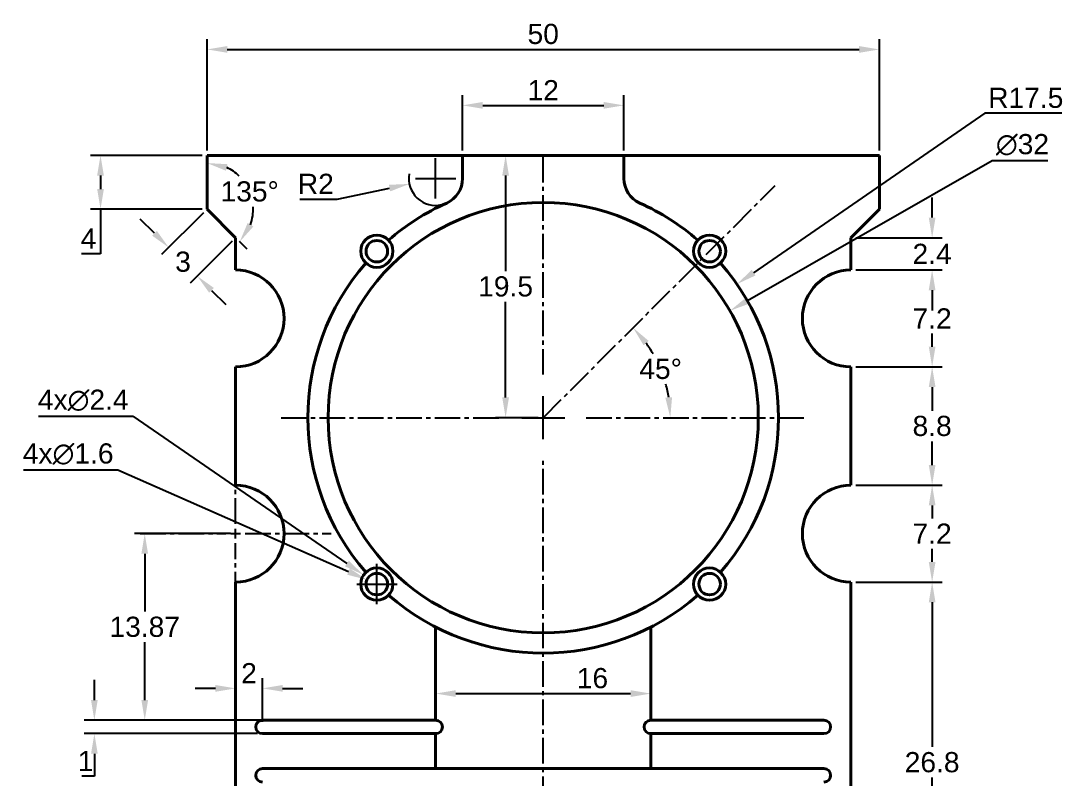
# Model space of a CAD drawing. Header units: millimetres. Extents: x 1595 to 1672, y 1495 to 1601.
# Drawn here: x 1594.8 to 1672.3, y 1544.6 to 1600.9 of the extents above; entities that cross this region are included whole.
import ezdxf

# ---------------------------------------------------------------- set-up
doc = ezdxf.new("R2010")
doc.units = ezdxf.units.MM
doc.linetypes.add('CENTER2', pattern=[28.575, 19.05, -3.175, 3.175, -3.175])
doc.layers.add('Layer1', color=253, linetype='Continuous')
doc.styles.get("Standard").update_dxf_attribs({"font": 'arial.ttf'})
doc.dimstyles.new('ISO-25', dxfattribs={"dimscale": 0.6, "dimtxt": 2.5, "dimasz": 2.5, "dimexe": 1.25, "dimexo": 0.625, "dimtad": 1, "dimtih": 1, "dimtoh": 1, "dimdsep": 46, "dimtxsty": 'Standard', "dimcen": 2.5, "dimadec": 0, "dimazin": 0, "dimtfac": 1, "dimtofl": 0, "dimtmove": 0, "dimatfit": 3, "dimfxl": 1, "dimarcsym": 0})

# ---------------------------------------------------------------- blocks, each defined once
blk = doc.blocks.new('*D1')
at = {"layer": 'Defpoints', "color": 0, "transparency": 16777216}
for p in [(1658.7, 1598.803), (1608.7, 1590.925), (1658.7, 1590.925)]:
    blk.add_point(p, dxfattribs=at)
at = {"layer": 'Layer1', "color": 0, "lineweight": -2, "transparency": 16777216}
for p, q in [((1608.7, 1591.3), (1608.7, 1599.553)), ((1658.7, 1591.3), (1658.7, 1599.553)), ((1610.2, 1598.803), (1657.2, 1598.803))]:
    blk.add_line(p, q, dxfattribs=at)
at = {"layer": 'Layer1', "color": 0, "transparency": 16777216}
for points in [[(1610.2, 1599.053), (1610.2, 1598.553), (1608.7, 1598.803)], [(1657.2, 1599.053), (1657.2, 1598.553), (1658.7, 1598.803)]]:
    blk.add_solid(points, dxfattribs=at)
at = {"layer": 'Layer1', "color": 0, "transparency": 16777216, "insert": (1633.7, 1599.944), "char_height": 1.5, "attachment_point": 5}
blk.add_mtext('50', dxfattribs=at)
blk = doc.blocks.new('*D2')
at = {"layer": 'Defpoints', "color": 0, "transparency": 16777216}
for p in [(1608.7, 1590.925), (1600.773, 1586.925), (1608.7, 1586.925)]:
    blk.add_point(p, dxfattribs=at)
at = {"layer": 'Layer1', "color": 0, "lineweight": -2, "transparency": 16777216}
for p, q in [((1608.325, 1590.925), (1600.023, 1590.925)), ((1600.773, 1589.425), (1600.773, 1588.425)), ((1608.325, 1586.925), (1600.023, 1586.925)), ((1600.773, 1586.925), (1600.773, 1583.616)), ((1600.773, 1583.616), (1599.361, 1583.616))]:
    blk.add_line(p, q, dxfattribs=at)
at = {"layer": 'Layer1', "color": 0, "transparency": 16777216}
for points in [[(1600.523, 1589.425), (1601.023, 1589.425), (1600.773, 1590.925)], [(1600.523, 1588.425), (1601.023, 1588.425), (1600.773, 1586.925)]]:
    blk.add_solid(points, dxfattribs=at)
at = {"layer": 'Layer1', "color": 0, "transparency": 16777216, "insert": (1599.88, 1584.741), "char_height": 1.5, "attachment_point": 5}
blk.add_mtext('4', dxfattribs=at)
blk = doc.blocks.new('*D3')
at = {"layer": 'Defpoints', "color": 0, "transparency": 16777216}
for p in [(1608.7, 1590.925), (1608.7, 1586.925), (1608.7, 1586.925), (1612.129, 1586.925), (1610.821, 1584.804)]:
    blk.add_point(p, dxfattribs=at)
at = {"layer": 'Layer1', "color": 0, "lineweight": -2, "transparency": 16777216}
blk.add_line((1611.087, 1584.539), (1611.655, 1583.97), dxfattribs=at)
for start, end in [(45.68602, 64.73346), (340.26654, 2.85707)]:
    blk.add_arc((1608.7, 1586.925), 3.429, start, end, dxfattribs=at)
at = {"layer": 'Layer1', "color": 0, "transparency": 16777216}
for points in [[(1610.109, 1589.782), (1610.218, 1590.27), (1608.7, 1590.354)], [(1612.139, 1585.633), (1611.717, 1585.901), (1611.125, 1584.5)]]:
    blk.add_solid(points, dxfattribs=at)
at = {"layer": 'Layer1', "color": 0, "transparency": 16777216, "insert": (1611.868, 1588.237), "char_height": 1.5, "attachment_point": 5}
blk.add_mtext('135°', dxfattribs=at)
blk = doc.blocks.new('*D4')
at = {"layer": 'Defpoints', "color": 0, "transparency": 16777216}
for p in [(1608.7, 1586.925), (1610.821, 1584.804), (1607.97, 1581.953)]:
    blk.add_point(p, dxfattribs=at)
at = {"layer": 'Layer1', "color": 0, "lineweight": -2, "transparency": 16777216}
for p, q in [((1608.435, 1586.66), (1605.319, 1583.544)), ((1604.788, 1585.135), (1603.728, 1586.195)), ((1610.556, 1584.539), (1607.44, 1581.422)), ((1609.031, 1580.892), (1610.091, 1579.831))]:
    blk.add_line(p, q, dxfattribs=at)
at = {"layer": 'Layer1', "color": 0, "transparency": 16777216}
for points in [[(1604.965, 1585.311), (1604.611, 1584.958), (1605.849, 1584.074)], [(1609.208, 1581.069), (1608.854, 1580.715), (1607.97, 1581.953)]]:
    blk.add_solid(points, dxfattribs=at)
at = {"layer": 'Layer1', "color": 0, "transparency": 16777216, "insert": (1606.91, 1583.013), "char_height": 1.5, "attachment_point": 5}
blk.add_mtext('3', dxfattribs=at)
blk = doc.blocks.new('*D5')
at = {"layer": 'Defpoints', "color": 0, "transparency": 16777216}
for p in [(1656.579, 1584.804), (1656.579, 1582.404), (1662.627, 1582.404)]:
    blk.add_point(p, dxfattribs=at)
at = {"layer": 'Layer1', "color": 0, "lineweight": -2, "transparency": 16777216}
for p, q in [((1662.627, 1586.304), (1662.627, 1587.804)), ((1656.954, 1584.804), (1663.377, 1584.804)), ((1656.954, 1582.404), (1663.377, 1582.404)), ((1662.627, 1580.904), (1662.627, 1579.404))]:
    blk.add_line(p, q, dxfattribs=at)
at = {"layer": 'Layer1', "color": 0, "transparency": 16777216}
for points in [[(1662.377, 1586.304), (1662.877, 1586.304), (1662.627, 1584.804)], [(1662.377, 1580.904), (1662.877, 1580.904), (1662.627, 1582.404)]]:
    blk.add_solid(points, dxfattribs=at)
at = {"layer": 'Layer1', "color": 0, "transparency": 16777216, "insert": (1662.627, 1583.604), "char_height": 1.5, "attachment_point": 5}
blk.add_mtext('2.4', dxfattribs=at)
blk = doc.blocks.new('*D6')
at = {"layer": 'Defpoints', "color": 0, "transparency": 16777216}
for p in [(1656.579, 1582.404), (1656.579, 1575.204), (1662.627, 1575.204)]:
    blk.add_point(p, dxfattribs=at)
at = {"layer": 'Layer1', "color": 0, "lineweight": -2, "transparency": 16777216}
for p, q in [((1656.954, 1582.404), (1663.377, 1582.404)), ((1662.627, 1580.904), (1662.627, 1579.932)), ((1662.627, 1576.704), (1662.627, 1577.676)), ((1656.954, 1575.204), (1663.377, 1575.204))]:
    blk.add_line(p, q, dxfattribs=at)
at = {"layer": 'Layer1', "color": 0, "transparency": 16777216}
for points in [[(1662.377, 1580.904), (1662.877, 1580.904), (1662.627, 1582.404)], [(1662.377, 1576.704), (1662.877, 1576.704), (1662.627, 1575.204)]]:
    blk.add_solid(points, dxfattribs=at)
at = {"layer": 'Layer1', "color": 0, "transparency": 16777216, "insert": (1662.627, 1578.804), "char_height": 1.5, "attachment_point": 5}
blk.add_mtext('7.2', dxfattribs=at)
blk = doc.blocks.new('*D7')
at = {"layer": 'Defpoints', "color": 0, "transparency": 16777216}
for p in [(1656.579, 1575.204), (1656.579, 1566.404), (1662.627, 1566.404)]:
    blk.add_point(p, dxfattribs=at)
at = {"layer": 'Layer1', "color": 0, "lineweight": -2, "transparency": 16777216}
for p, q in [((1656.954, 1575.204), (1663.377, 1575.204)), ((1662.627, 1573.704), (1662.627, 1571.945)), ((1662.627, 1567.904), (1662.627, 1569.663)), ((1656.954, 1566.404), (1663.377, 1566.404))]:
    blk.add_line(p, q, dxfattribs=at)
at = {"layer": 'Layer1', "color": 0, "transparency": 16777216}
for points in [[(1662.377, 1573.704), (1662.877, 1573.704), (1662.627, 1575.204)], [(1662.377, 1567.904), (1662.877, 1567.904), (1662.627, 1566.404)]]:
    blk.add_solid(points, dxfattribs=at)
at = {"layer": 'Layer1', "color": 0, "transparency": 16777216, "insert": (1662.627, 1570.804), "char_height": 1.5, "attachment_point": 5}
blk.add_mtext('8.8', dxfattribs=at)
blk = doc.blocks.new('*D8')
at = {"layer": 'Defpoints', "color": 0, "transparency": 16777216}
for p in [(1656.579, 1566.404), (1656.579, 1559.204), (1662.627, 1559.204)]:
    blk.add_point(p, dxfattribs=at)
at = {"layer": 'Layer1', "color": 0, "lineweight": -2, "transparency": 16777216}
for p, q in [((1656.954, 1566.404), (1663.377, 1566.404)), ((1662.627, 1564.904), (1662.627, 1563.932)), ((1662.627, 1560.704), (1662.627, 1561.676)), ((1656.954, 1559.204), (1663.377, 1559.204))]:
    blk.add_line(p, q, dxfattribs=at)
at = {"layer": 'Layer1', "color": 0, "transparency": 16777216}
for points in [[(1662.377, 1564.904), (1662.877, 1564.904), (1662.627, 1566.404)], [(1662.377, 1560.704), (1662.877, 1560.704), (1662.627, 1559.204)]]:
    blk.add_solid(points, dxfattribs=at)
at = {"layer": 'Layer1', "color": 0, "transparency": 16777216, "insert": (1662.627, 1562.804), "char_height": 1.5, "attachment_point": 5}
blk.add_mtext('7.2', dxfattribs=at)
blk = doc.blocks.new('*D9')
at = {"layer": 'Defpoints', "color": 0, "transparency": 16777216}
for p in [(1656.579, 1559.204), (1656.579, 1532.404), (1662.627, 1532.404)]:
    blk.add_point(p, dxfattribs=at)
at = {"layer": 'Layer1', "color": 0, "lineweight": -2, "transparency": 16777216}
for p, q in [((1656.954, 1559.204), (1663.377, 1559.204)), ((1662.627, 1557.704), (1662.627, 1546.945)), ((1662.627, 1533.904), (1662.627, 1544.663)), ((1656.954, 1532.404), (1663.377, 1532.404))]:
    blk.add_line(p, q, dxfattribs=at)
at = {"layer": 'Layer1', "color": 0, "transparency": 16777216}
for points in [[(1662.377, 1557.704), (1662.877, 1557.704), (1662.627, 1559.204)], [(1662.377, 1533.904), (1662.877, 1533.904), (1662.627, 1532.404)]]:
    blk.add_solid(points, dxfattribs=at)
at = {"layer": 'Layer1', "color": 0, "transparency": 16777216, "insert": (1662.627, 1545.804), "char_height": 1.5, "attachment_point": 5}
blk.add_mtext('26.8', dxfattribs=at)
blk = doc.blocks.new('*D12')
at = {"layer": 'Defpoints', "color": 0, "transparency": 16777216}
for p in [(1633.7, 1590.925), (1630.904, 1571.425), (1633.7, 1571.425)]:
    blk.add_point(p, dxfattribs=at)
at = {"layer": 'Layer1', "color": 0, "lineweight": -2, "transparency": 16777216}
for p, q in [((1633.325, 1590.925), (1630.154, 1590.925)), ((1630.904, 1589.425), (1630.904, 1582.316)), ((1630.904, 1572.925), (1630.904, 1580.034)), ((1633.325, 1571.425), (1630.154, 1571.425))]:
    blk.add_line(p, q, dxfattribs=at)
at = {"layer": 'Layer1', "color": 0, "transparency": 16777216}
for points in [[(1630.654, 1589.425), (1631.154, 1589.425), (1630.904, 1590.925)], [(1630.654, 1572.925), (1631.154, 1572.925), (1630.904, 1571.425)]]:
    blk.add_solid(points, dxfattribs=at)
at = {"layer": 'Layer1', "color": 0, "transparency": 16777216, "insert": (1630.904, 1581.175), "char_height": 1.5, "attachment_point": 5}
blk.add_mtext('19.5', dxfattribs=at)
blk = doc.blocks.new('*D13')
at = {"layer": 'Defpoints', "color": 0, "transparency": 16777216}
for p in [(1648.111, 1581.354), (1633.7, 1571.425)]:
    blk.add_point(p, dxfattribs=at)
at = {"layer": 'Layer1', "color": 0, "lineweight": -2, "transparency": 16777216}
for p, q in [((1666.545, 1594.056), (1649.346, 1582.205)), ((1672.263, 1594.056), (1666.545, 1594.056)), ((1633.7, 1569.925), (1633.7, 1572.925)), ((1632.2, 1571.425), (1635.2, 1571.425))]:
    blk.add_line(p, q, dxfattribs=at)
at = {"layer": 'Layer1', "color": 0, "transparency": 16777216}
blk.add_solid([(1649.204, 1582.411), (1649.488, 1581.999), (1648.111, 1581.354)], dxfattribs=at)
at = {"layer": 'Layer1', "color": 0, "transparency": 16777216, "insert": (1669.592, 1595.196), "char_height": 1.5, "attachment_point": 5}
blk.add_mtext('R17.5', dxfattribs=at)
blk = doc.blocks.new('*D14')
at = {"layer": 'Defpoints', "color": 0, "transparency": 16777216}
for p in [(1647.587, 1579.371), (1619.813, 1563.479)]:
    blk.add_point(p, dxfattribs=at)
at = {"layer": 'Layer1', "color": 0, "lineweight": -2, "transparency": 16777216}
for p, q in [((1667.088, 1590.529), (1648.889, 1580.116)), ((1671.228, 1590.529), (1667.088, 1590.529)), ((1633.7, 1569.925), (1633.7, 1572.925)), ((1632.2, 1571.425), (1635.2, 1571.425))]:
    blk.add_line(p, q, dxfattribs=at)
at = {"layer": 'Layer1', "color": 0, "transparency": 16777216}
blk.add_solid([(1648.765, 1580.333), (1649.014, 1579.899), (1647.587, 1579.371)], dxfattribs=at)
at = {"layer": 'Layer1', "color": 0, "transparency": 16777216, "insert": (1669.346, 1591.712), "char_height": 1.5, "attachment_point": 5}
blk.add_mtext('∅32', dxfattribs=at)
blk = doc.blocks.new('*D15')
at = {"layer": 'Defpoints', "color": 0, "transparency": 16777216}
for p in [(1639.7, 1594.643), (1627.7, 1590.925), (1639.7, 1590.925)]:
    blk.add_point(p, dxfattribs=at)
at = {"layer": 'Layer1', "color": 0, "lineweight": -2, "transparency": 16777216}
for p, q in [((1627.7, 1591.3), (1627.7, 1595.393)), ((1639.7, 1591.3), (1639.7, 1595.393)), ((1629.2, 1594.643), (1638.2, 1594.643))]:
    blk.add_line(p, q, dxfattribs=at)
at = {"layer": 'Layer1', "color": 0, "transparency": 16777216}
for points in [[(1629.2, 1594.893), (1629.2, 1594.393), (1627.7, 1594.643)], [(1638.2, 1594.893), (1638.2, 1594.393), (1639.7, 1594.643)]]:
    blk.add_solid(points, dxfattribs=at)
at = {"layer": 'Layer1', "color": 0, "transparency": 16777216, "insert": (1633.7, 1595.771), "char_height": 1.5, "attachment_point": 5}
blk.add_mtext('12', dxfattribs=at)
blk = doc.blocks.new('*D16')
at = {"layer": 'Defpoints', "color": 0, "transparency": 16777216}
for p in [(1623.742, 1588.801), (1625.7, 1589.208)]:
    blk.add_point(p, dxfattribs=at)
at = {"layer": 'Layer1', "color": 0, "lineweight": -2, "transparency": 16777216}
for p, q in [((1625.7, 1587.708), (1625.7, 1590.708)), ((1624.2, 1589.208), (1627.2, 1589.208)), ((1618.365, 1587.68), (1622.274, 1588.495)), ((1615.586, 1587.68), (1618.365, 1587.68))]:
    blk.add_line(p, q, dxfattribs=at)
blk.add_arc((1625.7, 1589.208), 2, 170.28066, 283.47798, dxfattribs=at)
at = {"layer": 'Layer1', "color": 0, "transparency": 16777216}
blk.add_solid([(1622.223, 1588.739), (1622.325, 1588.25), (1623.742, 1588.801)], dxfattribs=at)
at = {"layer": 'Layer1', "color": 0, "transparency": 16777216, "insert": (1616.788, 1588.809), "char_height": 1.5, "attachment_point": 5}
blk.add_mtext('R2', dxfattribs=at)
blk = doc.blocks.new('*U17')
at = {"color": 0, "linetype": 'CENTER2', "ltscale": 0.1, "transparency": 16777216}
for p, q in [((0, 3.2), (0, 19.5)), ((-19.5, 0), (-3.2, 0)), ((3.2, 0), (19.5, 0)), ((0, -71.439), (0, -3.2))]:
    blk.add_line(p, q, dxfattribs=at)
at = {"color": 0, "linetype": 'Continuous', "ltscale": 0.1, "transparency": 16777216}
for p, q in [((0, -1.6), (0, 1.6)), ((-1.6, 0), (1.6, 0))]:
    blk.add_line(p, q, dxfattribs=at)
blk = doc.blocks.new('*D18')
at = {"layer": 'Defpoints', "color": 0, "transparency": 16777216}
for p in [(1650.949, 1588.674), (1642.831, 1573.872), (1633.7, 1571.425), (1636.9, 1571.425), (1653.2, 1571.425)]:
    blk.add_point(p, dxfattribs=at)
at = {"layer": 'Layer1', "color": 0, "lineweight": -2, "transparency": 16777216}
for start, end in [(30.20179, 35.8987), (9.1013, 15.20776)]:
    blk.add_arc((1633.7, 1571.425), 9.453, start, end, dxfattribs=at)
at = {"layer": 'Layer1', "color": 0, "transparency": 16777216}
for points in [[(1641.167, 1576.806), (1641.548, 1577.13), (1640.384, 1578.109)], [(1643.283, 1572.94), (1642.785, 1572.9), (1643.153, 1571.425)]]:
    blk.add_solid(points, dxfattribs=at)
at = {"layer": 'Layer1', "color": 0, "transparency": 16777216, "insert": (1642.433, 1575.043), "char_height": 1.5, "attachment_point": 5}
blk.add_mtext('45°', dxfattribs=at)
blk = doc.blocks.new('*D19')
at = {"layer": 'Defpoints', "color": 0, "transparency": 16777216}
for p in [(1620.337, 1559.73), (1622.315, 1558.371)]:
    blk.add_point(p, dxfattribs=at)
at = {"layer": 'Layer1', "color": 0, "lineweight": -2, "transparency": 16777216}
for p, q in [((1596.172, 1571.527), (1603.175, 1571.527)), ((1603.175, 1571.527), (1619.101, 1560.58)), ((1621.326, 1557.551), (1621.326, 1560.551)), ((1619.826, 1559.051), (1622.826, 1559.051))]:
    blk.add_line(p, q, dxfattribs=at)
at = {"layer": 'Layer1', "color": 0, "transparency": 16777216}
blk.add_solid([(1619.242, 1560.786), (1618.959, 1560.374), (1620.337, 1559.73)], dxfattribs=at)
at = {"layer": 'Layer1', "color": 0, "transparency": 16777216, "insert": (1599.486, 1572.71), "char_height": 1.5, "attachment_point": 5}
blk.add_mtext('4x∅2.4', dxfattribs=at)
blk = doc.blocks.new('*D20')
at = {"layer": 'Defpoints', "color": 0, "transparency": 16777216}
for p in [(1620.594, 1559.373), (1622.058, 1558.728)]:
    blk.add_point(p, dxfattribs=at)
at = {"layer": 'Layer1', "color": 0, "lineweight": -2, "transparency": 16777216}
for p, q in [((1595.05, 1567.535), (1602.059, 1567.535)), ((1602.059, 1567.535), (1619.221, 1559.978)), ((1621.326, 1557.551), (1621.326, 1560.551)), ((1619.826, 1559.051), (1622.826, 1559.051))]:
    blk.add_line(p, q, dxfattribs=at)
at = {"layer": 'Layer1', "color": 0, "transparency": 16777216}
blk.add_solid([(1619.321, 1560.206), (1619.12, 1559.749), (1620.594, 1559.373)], dxfattribs=at)
at = {"layer": 'Layer1', "color": 0, "transparency": 16777216, "insert": (1598.367, 1568.718), "char_height": 1.5, "attachment_point": 5}
blk.add_mtext('4x∅1.6', dxfattribs=at)
blk = doc.blocks.new('*D21')
at = {"layer": 'Defpoints', "color": 0, "transparency": 16777216}
for p in [(1625.7, 1552.397), (1641.7, 1552.397), (1641.7, 1550.913)]:
    blk.add_point(p, dxfattribs=at)
at = {"layer": 'Layer1', "color": 0, "lineweight": -2, "transparency": 16777216}
for p, q in [((1625.7, 1552.022), (1625.7, 1550.163)), ((1641.7, 1552.022), (1641.7, 1550.163)), ((1627.2, 1550.913), (1640.2, 1550.913))]:
    blk.add_line(p, q, dxfattribs=at)
at = {"layer": 'Layer1', "color": 0, "transparency": 16777216}
for points in [[(1627.2, 1551.163), (1627.2, 1550.663), (1625.7, 1550.913)], [(1640.2, 1551.163), (1640.2, 1550.663), (1641.7, 1550.913)]]:
    blk.add_solid(points, dxfattribs=at)
at = {"layer": 'Layer1', "color": 0, "transparency": 16777216, "insert": (1637.362, 1552.054), "char_height": 1.5, "attachment_point": 5}
blk.add_mtext('16', dxfattribs=at)
blk = doc.blocks.new('*D22')
at = {"layer": 'Defpoints', "color": 0, "transparency": 16777216}
for p in [(1612.821, 1551.3), (1612.821, 1548.434), (1610.821, 1545.804)]:
    blk.add_point(p, dxfattribs=at)
at = {"layer": 'Layer1', "color": 0, "lineweight": -2, "transparency": 16777216}
for p, q in [((1610.821, 1546.179), (1610.821, 1552.05)), ((1612.821, 1548.809), (1612.821, 1552.05)), ((1609.321, 1551.3), (1607.821, 1551.3)), ((1614.321, 1551.3), (1615.821, 1551.3))]:
    blk.add_line(p, q, dxfattribs=at)
at = {"layer": 'Layer1', "color": 0, "transparency": 16777216}
for points in [[(1609.321, 1551.55), (1609.321, 1551.05), (1610.821, 1551.3)], [(1614.321, 1551.55), (1614.321, 1551.05), (1612.821, 1551.3)]]:
    blk.add_solid(points, dxfattribs=at)
at = {"layer": 'Layer1', "color": 0, "transparency": 16777216, "insert": (1611.821, 1552.428), "char_height": 1.5, "attachment_point": 5}
blk.add_mtext('2', dxfattribs=at)
blk = doc.blocks.new('*D23')
at = {"layer": 'Defpoints', "color": 0, "transparency": 16777216}
for p in [(1610.821, 1562.804), (1604.063, 1548.934), (1619.261, 1548.934)]:
    blk.add_point(p, dxfattribs=at)
at = {"layer": 'Layer1', "color": 0, "lineweight": -2, "transparency": 16777216}
for p, q in [((1610.446, 1562.804), (1603.313, 1562.804)), ((1604.063, 1561.304), (1604.063, 1557.01)), ((1604.063, 1550.434), (1604.063, 1554.727)), ((1618.886, 1548.934), (1603.313, 1548.934))]:
    blk.add_line(p, q, dxfattribs=at)
at = {"layer": 'Layer1', "color": 0, "transparency": 16777216}
for points in [[(1603.813, 1561.304), (1604.313, 1561.304), (1604.063, 1562.804)], [(1603.813, 1550.434), (1604.313, 1550.434), (1604.063, 1548.934)]]:
    blk.add_solid(points, dxfattribs=at)
at = {"layer": 'Layer1', "color": 0, "transparency": 16777216, "insert": (1604.063, 1555.869), "char_height": 1.5, "attachment_point": 5}
blk.add_mtext('13.87', dxfattribs=at)
blk = doc.blocks.new('*D24')
at = {"layer": 'Defpoints', "color": 0, "transparency": 16777216}
for p in [(1600.316, 1548.934), (1612.821, 1548.934), (1612.821, 1547.934)]:
    blk.add_point(p, dxfattribs=at)
at = {"layer": 'Layer1', "color": 0, "lineweight": -2, "transparency": 16777216}
for p, q in [((1600.316, 1550.434), (1600.316, 1551.934)), ((1612.446, 1548.934), (1599.566, 1548.934)), ((1612.446, 1547.934), (1599.566, 1547.934)), ((1600.316, 1546.434), (1600.316, 1544.767)), ((1600.316, 1544.767), (1599.388, 1544.767))]:
    blk.add_line(p, q, dxfattribs=at)
at = {"layer": 'Layer1', "color": 0, "transparency": 16777216}
for points in [[(1600.066, 1550.434), (1600.566, 1550.434), (1600.316, 1548.934)], [(1600.066, 1546.434), (1600.566, 1546.434), (1600.316, 1547.934)]]:
    blk.add_solid(points, dxfattribs=at)
at = {"layer": 'Layer1', "color": 0, "transparency": 16777216, "insert": (1599.665, 1545.895), "char_height": 1.5, "attachment_point": 5}
blk.add_mtext('1', dxfattribs=at)
blk = doc.blocks.new('*U42')
at = {"color": 0, "linetype": 'CENTER2', "ltscale": 0.1, "transparency": 16777216}
for p, q in [((0, 0.72), (0, 7.1)), ((-7.1, 0), (-0.72, 0)), ((0.72, 0), (7.1, 0)), ((0, -59.039), (0, -0.72))]:
    blk.add_line(p, q, dxfattribs=at)
at = {"color": 0, "linetype": 'Continuous', "ltscale": 0.1, "transparency": 16777216}
for p, q in [((-0.36, 0), (0.36, 0)), ((0, -0.36), (0, 0.36))]:
    blk.add_line(p, q, dxfattribs=at)

msp = doc.modelspace()

# ---------------------------------------------------------------- linework, layer by layer
at = {"lineweight": 40}
for p, q in [((1608.7, 1590.925), (1658.7, 1590.925)), ((1608.7, 1590.925), (1608.7, 1586.925)), ((1627.7, 1590.925), (1627.7, 1589.208)), ((1639.7, 1590.925), (1639.7, 1589.208)), ((1658.7, 1590.925), (1658.7, 1586.925)), ((1608.7, 1586.925), (1610.821, 1584.804)), ((1658.7, 1586.925), (1656.579, 1584.804)), ((1610.821, 1584.804), (1610.821, 1582.404)), ((1656.579, 1584.804), (1656.579, 1582.404)), ((1610.821, 1575.204), (1610.821, 1566.404)), ((1656.579, 1575.204), (1656.579, 1566.404)), ((1610.821, 1559.204), (1610.821, 1532.404)), ((1656.579, 1559.204), (1656.579, 1532.404)), ((1625.7, 1555.861), (1625.7, 1548.934)), ((1641.7, 1555.861), (1641.7, 1548.934)), ((1612.821, 1548.934), (1625.7, 1548.934)), ((1641.7, 1548.934), (1654.579, 1548.934)), ((1612.821, 1547.934), (1625.7, 1547.934)), ((1625.7, 1547.934), (1625.7, 1545.334)), ((1641.7, 1547.934), (1654.579, 1547.934)), ((1641.7, 1547.934), (1641.7, 1545.334)), ((1612.821, 1545.334), (1654.579, 1545.334))]:
    msp.add_line(p, q, dxfattribs=at)
at = {"linetype": 'CENTER2', "ltscale": 0.1, "transparency": 33554508}
msp.add_line((1633.7, 1571.425), (1650.949, 1588.674), dxfattribs=at)
at = {"lineweight": 40}
for centre, radius in [((1633.7, 1571.425), 16), ((1621.326, 1583.799), 1.2), ((1646.074, 1583.799), 1.2), ((1621.326, 1583.799), 0.8), ((1646.074, 1583.799), 0.8), ((1621.326, 1559.051), 1.2), ((1646.074, 1559.051), 1.2), ((1621.326, 1559.051), 0.8), ((1646.074, 1559.051), 0.8)]:
    msp.add_circle(centre, radius, dxfattribs=at)
for centre, radius, start, end in [((1625.7, 1589.208), 2, 294.22094, 0), ((1641.7, 1589.208), 2, 180, 245.77906), ((1633.7, 1571.425), 17.5, 114.22094, 131.07038), ((1633.7, 1571.425), 17.5, 48.92962, 65.77906), ((1610.821, 1578.804), 3.6, 270, 90), ((1633.7, 1571.425), 17.5, 138.92962, 221.07038), ((1633.7, 1571.425), 17.5, 318.92962, 41.07038), ((1656.579, 1578.804), 3.6, 90, 270), ((1610.821, 1562.804), 3.6, 270, 90), ((1656.579, 1562.804), 3.6, 90, 270), ((1633.7, 1571.425), 17.5, 228.92962, 311.07038), ((1612.821, 1548.434), 0.5, 90, 270), ((1625.7, 1548.434), 0.5, 270, 90), ((1641.7, 1548.434), 0.5, 90, 270), ((1654.579, 1548.434), 0.5, 270, 90), ((1612.821, 1544.834), 0.5, 90, 270), ((1654.579, 1544.834), 0.5, 270, 90)]:
    msp.add_arc(centre, radius, start, end, dxfattribs=at)

# ---------------------------------------------------------------- block references
at = {"linetype": 'CENTER2', "ltscale": 0.1, "transparency": 33554508}
for name, p in [('*U17', (1633.7, 1571.425)), ('*U42', (1610.821, 1562.804))]:
    msp.add_blockref(name, p, dxfattribs=at)

# ---------------------------------------------------------------- dimensions: what is measured, and where the dimension line sits
at = {"layer": 'Layer1'}
for base, p1, p2, picture, middle in [((1658.7, 1598.803), (1608.7, 1590.925), (1658.7, 1590.925), '*D1', (1633.7, 1598.803)), ((1639.7, 1594.643), (1627.7, 1590.925), (1639.7, 1590.925), '*D15', (1633.7, 1594.643)), ((1641.7, 1550.913), (1625.7, 1552.397), (1641.7, 1552.397), '*D21', (1637.362, 1550.913))]:
    dim = msp.add_linear_dim(base=base, p1=p1, p2=p2, dimstyle='ISO-25', dxfattribs=at)
    dim.commit()
    dim.dimension.update_dxf_attribs({"geometry": picture, "text_midpoint": middle, "dimtype": 160})
for center, mpoint, picture, middle in [((1633.7, 1571.425), (1648.111, 1581.354), '*D13', (1669.592, 1594.056)), ((1625.7, 1589.208), (1623.742, 1588.801), '*D16', (1618.365, 1587.68))]:
    dim = msp.add_radius_dim(center=center, mpoint=mpoint, dimstyle='ISO-25', dxfattribs=at)
    dim.commit()
    dim.dimension.update_dxf_attribs({"geometry": picture, "text_midpoint": middle, "dimtype": 164})
dim = msp.add_diameter_dim_2p(p1=(1619.813, 1563.479), p2=(1647.587, 1579.371), dimstyle='ISO-25', dxfattribs=at)
dim.commit()
dim.dimension.update_dxf_attribs({"geometry": '*D14', "text_midpoint": (1669.346, 1590.529), "dimtype": 163})
for base, p1, p2, picture, middle in [((1600.773, 1586.925), (1608.7, 1590.925), (1608.7, 1586.925), '*D2', (1599.88, 1583.616)), ((1630.904, 1571.425), (1633.7, 1590.925), (1633.7, 1571.425), '*D12', (1630.904, 1581.175)), ((1600.316, 1548.934), (1612.821, 1547.934), (1612.821, 1548.934), '*D24', (1599.665, 1544.767))]:
    dim = msp.add_linear_dim(base=base, p1=p1, p2=p2, angle=90, dimstyle='ISO-25', dxfattribs=at)
    dim.commit()
    dim.dimension.update_dxf_attribs({"geometry": picture, "text_midpoint": middle, "dimtype": 160})
for base, line1, line2, picture, middle in [((1612.129, 1586.925), ((1608.7, 1586.925), (1610.821, 1584.804)), ((1608.7, 1590.925), (1608.7, 1586.925)), '*D3', (1611.868, 1588.237)), ((1642.831, 1573.872), ((1636.9, 1571.425), (1653.2, 1571.425)), ((1633.7, 1571.425), (1650.949, 1588.674)), '*D18', (1642.433, 1575.043))]:
    dim = msp.add_angular_dim_2l(base=base, line1=line1, line2=line2, dimstyle='ISO-25', dxfattribs=at)
    dim.commit()
    dim.dimension.update_dxf_attribs({"geometry": picture, "text_midpoint": middle})
for base, p1, p2, picture, middle in [((1662.627, 1582.404), (1656.579, 1584.804), (1656.579, 1582.404), '*D5', (1662.627, 1583.604)), ((1662.627, 1575.204), (1656.579, 1582.404), (1656.579, 1575.204), '*D6', (1662.627, 1578.804)), ((1662.627, 1566.404), (1656.579, 1575.204), (1656.579, 1566.404), '*D7', (1662.627, 1570.804)), ((1662.627, 1559.204), (1656.579, 1566.404), (1656.579, 1559.204), '*D8', (1662.627, 1562.804)), ((1604.063, 1548.934), (1610.821, 1562.804), (1619.261, 1548.934), '*D23', (1604.063, 1555.869)), ((1662.627, 1532.404), (1656.579, 1559.204), (1656.579, 1532.404), '*D9', (1662.627, 1545.804))]:
    dim = msp.add_linear_dim(base=base, p1=p1, p2=p2, angle=90, dimstyle='ISO-25', dxfattribs=at)
    dim.commit()
    dim.dimension.update_dxf_attribs({"geometry": picture, "text_midpoint": middle})
dim = msp.add_aligned_dim(p1=(1608.7, 1586.925), p2=(1610.821, 1584.804), distance=-4.032, dimstyle='ISO-25', dxfattribs=at)
dim.commit()
dim.dimension.update_dxf_attribs({"geometry": '*D4', "text_midpoint": (1606.91, 1583.013)})
for p1, p2, picture, middle in [((1622.315, 1558.371), (1620.337, 1559.73), '*D19', (1599.486, 1571.527)), ((1622.058, 1558.728), (1620.594, 1559.373), '*D20', (1598.367, 1567.535))]:
    dim = msp.add_diameter_dim_2p(p1=p1, p2=p2, text='4x<>', dimstyle='ISO-25', dxfattribs=at)
    dim.commit()
    dim.dimension.update_dxf_attribs({"geometry": picture, "text_midpoint": middle, "dimtype": 163})
dim = msp.add_linear_dim(base=(1612.821, 1551.3), p1=(1610.821, 1545.804), p2=(1612.821, 1548.434), dimstyle='ISO-25', dxfattribs=at)
dim.commit()
dim.dimension.update_dxf_attribs({"geometry": '*D22', "text_midpoint": (1611.821, 1552.428)})

doc.saveas('drawing.dxf')
